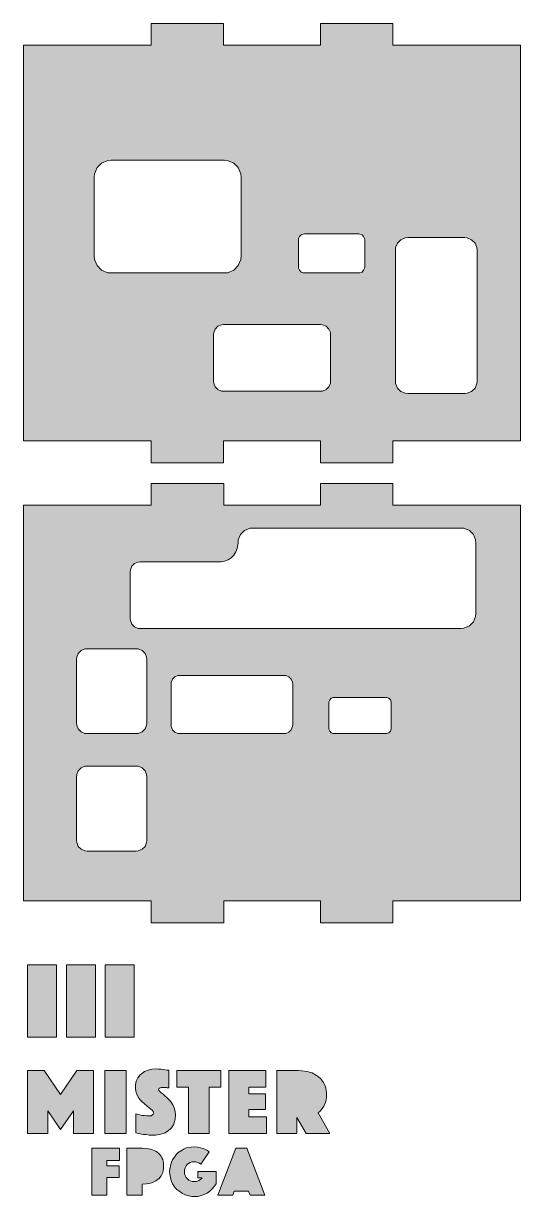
# Model space of a CAD drawing. Header units: millimetres. Extents: x 7 to 203, y 6 to 291.
# Drawn here: x 134.7 to 203.3, y 128.8 to 290.5 of the extents above; entities that cross this region are included whole.
import ezdxf

# ---------------------------------------------------------------- set-up
doc = ezdxf.new("R2010")
doc.units = ezdxf.units.MM
doc.header["$MEASUREMENT"] = 0
doc.layers.add('_U+5716_U+5C64 1', color=7, linetype='Continuous')

# ---------------------------------------------------------------- blocks, each defined once
blk = doc.blocks.new('block 2')
at = {"layer": '_U+5716_U+5C64 1', "true_color": 0x5a7cba}
h = blk.add_hatch(color=163, dxfattribs=at)
h.paths.add_polyline_path([(185.62, 287.51), (203.26, 287.51), (203.26, 232.94), (185.62, 232.94), (185.62, 229.93), (175.63, 229.93), (175.63, 232.94), (162.28, 232.94), (162.28, 229.93), (152.29, 229.93), (152.29, 232.94), (134.66, 232.94), (134.66, 287.51), (152.29, 287.51), (152.29, 290.51), (162.28, 290.51), (162.28, 287.51), (175.63, 287.51), (175.63, 290.51), (185.62, 290.51)])
h.paths.add_polyline_path([(195.55, 239.5), (195.89, 239.52), (196.5, 239.78), (196.97, 240.24), (197.22, 240.86), (197.25, 241.19), (197.25, 259.29), (197.22, 259.63), (196.97, 260.24), (196.5, 260.69), (195.89, 260.94), (195.55, 260.98), (187.68, 260.98), (187.32, 260.94), (186.73, 260.69), (186.26, 260.24), (186.01, 259.63), (185.98, 259.29), (185.98, 241.19), (186.01, 240.86), (186.26, 240.24), (186.73, 239.78), (187.32, 239.52), (187.68, 239.5)])
h.paths.add_polyline_path([(175.66, 239.8), (175.93, 239.82), (176.42, 240.03), (176.8, 240.39), (177.01, 240.9), (177.03, 241.17), (177.03, 247.61), (177.01, 247.88), (176.8, 248.37), (176.42, 248.75), (175.93, 248.96), (175.66, 248.98), (162.28, 248.98), (161.98, 248.96), (161.49, 248.75), (161.11, 248.37), (160.92, 247.88), (160.9, 247.61), (160.9, 241.17), (160.92, 240.9), (161.11, 240.39), (161.49, 240.03), (161.98, 239.82), (162.28, 239.8)])
h.paths.add_polyline_path([(162.36, 256.12), (162.83, 256.14), (163.67, 256.5), (164.29, 257.13), (164.65, 257.98), (164.69, 258.45), (164.69, 269.32), (164.65, 269.79), (164.29, 270.64), (163.67, 271.25), (162.83, 271.61), (162.36, 271.65), (146.76, 271.65), (146.28, 271.61), (145.45, 271.25), (144.82, 270.64), (144.46, 269.79), (144.43, 269.32), (144.43, 258.45), (144.46, 257.98), (144.82, 257.13), (145.45, 256.5), (146.28, 256.14), (146.76, 256.12)])
h.paths.add_polyline_path([(180.95, 256.12), (181.09, 256.12), (181.39, 256.24), (181.6, 256.48), (181.73, 256.75), (181.75, 256.92), (181.75, 260.69), (181.73, 260.86), (181.6, 261.13), (181.39, 261.37), (181.09, 261.47), (180.95, 261.49), (173.43, 261.49), (173.26, 261.47), (172.97, 261.37), (172.76, 261.13), (172.63, 260.86), (172.63, 260.69), (172.63, 256.92), (172.63, 256.75), (172.76, 256.48), (172.97, 256.24), (173.26, 256.12), (173.43, 256.12)])
h = blk.add_hatch(color=163, dxfattribs=at)
h.paths.add_polyline_path([(162.3, 166.52), (152.29, 166.52), (152.29, 169.52), (134.66, 169.52), (134.66, 224.09), (152.29, 224.09), (152.29, 227.1), (162.3, 227.1), (162.3, 224.09), (175.63, 224.09), (175.63, 227.1), (185.65, 227.1), (185.65, 224.09), (203.26, 224.09), (203.26, 169.52), (185.65, 169.52), (185.65, 166.52), (175.63, 166.52), (175.63, 169.52), (162.3, 169.52)])
h.paths.add_polyline_path([(150.21, 176.4), (150.51, 176.42), (151.04, 176.66), (151.44, 177.04), (151.65, 177.57), (151.67, 177.86), (151.67, 186.65), (151.65, 186.94), (151.44, 187.47), (151.04, 187.88), (150.51, 188.09), (150.21, 188.11), (143.44, 188.11), (143.14, 188.09), (142.64, 187.88), (142.23, 187.47), (142.02, 186.94), (142, 186.65), (142, 177.86), (142.02, 177.57), (142.23, 177.04), (142.64, 176.66), (143.14, 176.42), (143.44, 176.4)])
h.paths.add_polyline_path([(150.21, 192.6), (150.51, 192.62), (151.04, 192.83), (151.44, 193.23), (151.65, 193.74), (151.67, 194.03), (151.67, 202.84), (151.65, 203.14), (151.44, 203.64), (151.04, 204.05), (150.51, 204.26), (150.21, 204.28), (143.44, 204.28), (143.14, 204.26), (142.64, 204.05), (142.23, 203.64), (142.02, 203.14), (142, 202.84), (142, 194.03), (142.02, 193.74), (142.23, 193.23), (142.64, 192.83), (143.14, 192.62), (143.44, 192.6)])
h.paths.add_polyline_path([(170.62, 192.6), (170.85, 192.6), (171.29, 192.79), (171.61, 193.12), (171.8, 193.55), (171.82, 193.8), (171.82, 199.41), (171.8, 199.67), (171.61, 200.09), (171.29, 200.41), (170.85, 200.6), (170.62, 200.62), (156.2, 200.62), (155.97, 200.6), (155.53, 200.41), (155.21, 200.09), (155.02, 199.67), (155.02, 199.41), (155.02, 193.8), (155.02, 193.55), (155.21, 193.12), (155.53, 192.79), (155.97, 192.6), (156.2, 192.6)])
h.paths.add_polyline_path([(184.65, 192.6), (184.82, 192.6), (185.07, 192.7), (185.29, 192.91), (185.39, 193.19), (185.41, 193.34), (185.41, 196.83), (185.39, 196.98), (185.29, 197.25), (185.07, 197.46), (184.82, 197.57), (184.65, 197.59), (177.54, 197.59), (177.39, 197.57), (177.14, 197.46), (176.93, 197.25), (176.82, 196.98), (176.8, 196.83), (176.8, 193.34), (176.82, 193.19), (176.93, 192.91), (177.14, 192.7), (177.39, 192.6), (177.54, 192.6)])
h.paths.add_polyline_path([(195, 207.07), (195.42, 207.12), (196.19, 207.43), (196.74, 207.98), (197.05, 208.75), (197.08, 209.17), (197.08, 218.86), (197.05, 219.29), (196.74, 220.03), (196.19, 220.6), (195.42, 220.92), (195, 220.94), (166.34, 220.94), (165.92, 220.92), (165.18, 220.6), (164.61, 220.03), (164.29, 219.29), (164.27, 218.86), (164.25, 218.61), (164.14, 218.1), (163.95, 217.64), (163.67, 217.21), (163.51, 217.02), (163.31, 216.85), (162.89, 216.56), (162.4, 216.37), (161.92, 216.26), (161.66, 216.26), (150.76, 216.26), (150.49, 216.24), (150, 216.03), (149.62, 215.67), (149.41, 215.16), (149.39, 214.88), (149.39, 208.45), (149.41, 208.17), (149.62, 207.69), (150, 207.31), (150.49, 207.09), (150.76, 207.07)])
for points in [[(135.23, 160.7), (139.23, 160.7), (139.23, 150.71), (135.23, 150.71)], [(140.58, 160.7), (144.58, 160.7), (144.58, 150.71), (140.58, 150.71)], [(145.94, 160.7), (149.92, 160.7), (149.92, 150.71), (145.94, 150.71)]]:
    blk.add_hatch(color=163, dxfattribs=at).paths.add_polyline_path(points)
h = blk.add_hatch(color=163, dxfattribs=at)
h.paths.add_polyline_path([(159.12, 133.22), (158.93, 133.37), (158.68, 133.46), (158.43, 133.52), (158.17, 133.54), (157.9, 133.52), (157.64, 133.43), (157.43, 133.33), (157.24, 133.16), (157.09, 132.97), (156.96, 132.71), (156.9, 132.46), (156.88, 132.19), (156.9, 131.89), (156.99, 131.64), (157.11, 131.38), (157.28, 131.19), (157.47, 131.02), (157.71, 130.92), (157.96, 130.83), (158.23, 130.81), (158.55, 130.83), (158.85, 130.96), (159.1, 131.11), (159.31, 131.34), (158.72, 131.34), (158.72, 132.19), (161.24, 132.19), (161.24, 130.53), (160.99, 130.15), (160.69, 129.82), (160.37, 129.5), (159.99, 129.24), (159.61, 129.03), (159.17, 128.88), (158.72, 128.78), (158.23, 128.76), (157.9, 128.78), (157.24, 128.9), (156.92, 129.03), (156.61, 129.16), (156.08, 129.54), (155.82, 129.75), (155.61, 129.98), (155.23, 130.53), (155.1, 130.83), (154.98, 131.15), (154.85, 131.83), (154.83, 132.19), (154.85, 132.52), (154.98, 133.18), (155.08, 133.5), (155.21, 133.82), (155.57, 134.34), (155.78, 134.6), (156.01, 134.81), (156.54, 135.17), (156.84, 135.32), (157.13, 135.45), (157.79, 135.57), (158.15, 135.59), (158.66, 135.57), (159.08, 135.49), (159.46, 135.36), (159.76, 135.23), (160.06, 135.09), (160.29, 134.9)])
h.paths.add_polyline_path([(147.93, 135.42), (147.93, 133.73), (146.17, 133.73), (146.17, 133.01), (147.88, 133.01), (147.88, 131.38), (146.17, 131.38), (146.17, 128.93), (144.1, 128.93), (144.1, 135.42)])
h.paths.add_polyline_path([(151.02, 135.42), (151.63, 135.4), (152.18, 135.3), (152.46, 135.21), (152.92, 135), (153.13, 134.87), (153.32, 134.7), (153.64, 134.32), (153.77, 134.11), (153.87, 133.86), (153.98, 133.29), (154, 132.95), (153.98, 132.63), (153.87, 132.06), (153.77, 131.8), (153.64, 131.59), (153.32, 131.19), (153.13, 131.04), (152.92, 130.92), (152.46, 130.68), (152.18, 130.62), (151.63, 130.51), (151.02, 130.47), (151.02, 128.93), (148.94, 128.93), (148.94, 135.42)])
h.paths.add_polyline_path([(165.5, 135.42), (167.97, 128.93), (165.92, 128.93), (165.71, 129.52), (163.74, 129.52), (163.53, 128.93), (161.47, 128.93), (163.95, 135.42)])
h.paths.add_polyline_path([(150.15, 140.14), (150.42, 140.06), (150.74, 140.02), (151.02, 139.95), (151.33, 139.91), (151.65, 139.87), (151.99, 139.87), (152.27, 139.89), (152.56, 140.1), (152.6, 140.31), (152.56, 140.48), (152.41, 140.65), (152.22, 140.82), (151.95, 141.03), (151.67, 141.27), (151.36, 141.52), (151.04, 141.8), (150.76, 142.11), (150.49, 142.47), (150.3, 142.87), (150.21, 143.09), (150.13, 143.57), (150.11, 143.85), (150.13, 144.15), (150.23, 144.67), (150.34, 144.93), (150.45, 145.14), (150.76, 145.54), (150.95, 145.69), (151.36, 145.99), (151.86, 146.18), (152.39, 146.3), (152.99, 146.35), (153.3, 146.33), (153.6, 146.3), (153.92, 146.26), (154.17, 146.24), (154.45, 146.2), (154.72, 146.18), (154.72, 143.74), (154.62, 143.74), (154.49, 143.76), (154.38, 143.79), (154.26, 143.79), (154.13, 143.81), (153.98, 143.81), (153.9, 143.81), (153.79, 143.79), (153.68, 143.79), (153.58, 143.76), (153.47, 143.72), (153.39, 143.68), (153.32, 143.59), (153.3, 143.49), (153.35, 143.38), (153.49, 143.23), (153.68, 143.07), (153.92, 142.87), (154.17, 142.64), (154.47, 142.39), (154.76, 142.09), (155.04, 141.75), (155.27, 141.39), (155.46, 140.97), (155.61, 140.5), (155.63, 139.98), (155.61, 139.42), (155.46, 138.92), (155.36, 138.66), (155.08, 138.22), (154.89, 138.05), (154.68, 137.86), (154.19, 137.56), (153.92, 137.46), (153.6, 137.35), (152.9, 137.24), (152.5, 137.24), (152.01, 137.24), (151.57, 137.29), (151.17, 137.33), (150.83, 137.39), (150.47, 137.46), (150.15, 137.54)])
h.paths.add_polyline_path([(139.78, 142.81), (142.02, 146.13), (144.31, 146.13), (144.31, 137.46), (141.56, 137.46), (141.56, 140.59), (139.78, 137.99), (138, 140.59), (138, 137.46), (135.23, 137.46), (135.23, 146.13), (137.51, 146.13)])
h.paths.add_polyline_path([(148.82, 146.13), (148.82, 137.46), (145.87, 137.46), (145.87, 146.13)])
h.paths.add_polyline_path([(168.1, 146.13), (168.1, 143.85), (165.75, 143.85), (165.75, 142.9), (168.06, 142.9), (168.06, 140.74), (165.75, 140.74), (165.75, 139.74), (168.18, 139.74), (168.18, 137.46), (163, 137.46), (163, 146.13)])
h.paths.add_polyline_path([(161.9, 146.13), (161.9, 143.85), (160.29, 143.85), (160.29, 137.46), (157.43, 137.46), (157.43, 143.85), (155.82, 143.85), (155.82, 146.13)])
h.paths.add_polyline_path([(172.61, 146.13), (173.01, 146.11), (173.79, 146.01), (174.15, 145.9), (174.49, 145.8), (175.1, 145.46), (175.38, 145.27), (175.63, 145.03), (176.04, 144.5), (176.18, 144.21), (176.33, 143.87), (176.46, 143.15), (176.48, 142.75), (176.48, 142.43), (176.37, 141.88), (176.29, 141.65), (176.12, 141.22), (175.89, 140.89), (175.63, 140.57), (175.32, 140.31), (176.93, 137.46), (173.69, 137.46), (172.4, 139.66), (172.4, 137.46), (169.62, 137.46), (169.62, 146.13)])
at = {"layer": '_U+5716_U+5C64 1', "lineweight": 0}
for points in [[(185.62, 287.51), (203.26, 287.51), (203.26, 232.94), (185.62, 232.94), (185.62, 229.93), (175.63, 229.93), (175.63, 232.94), (162.28, 232.94), (162.28, 229.93), (152.29, 229.93), (152.29, 232.94), (134.66, 232.94), (134.66, 287.51), (152.29, 287.51), (152.29, 290.51), (162.28, 290.51), (162.28, 287.51), (175.63, 287.51), (175.63, 290.51), (185.62, 290.51), (185.62, 287.51)], [(162.36, 256.12), (162.83, 256.14), (163.67, 256.5), (164.29, 257.13), (164.65, 257.98), (164.69, 258.45), (164.69, 269.32), (164.65, 269.79), (164.29, 270.64), (163.67, 271.25), (162.83, 271.61), (162.36, 271.65), (146.76, 271.65), (146.28, 271.61), (145.45, 271.25), (144.82, 270.64), (144.46, 269.79), (144.43, 269.32), (144.43, 258.45), (144.46, 257.98), (144.82, 257.13), (145.45, 256.5), (146.28, 256.14), (146.76, 256.12), (162.36, 256.12)], [(180.95, 256.12), (181.09, 256.12), (181.39, 256.24), (181.6, 256.48), (181.73, 256.75), (181.75, 256.92), (181.75, 260.69), (181.73, 260.86), (181.6, 261.13), (181.39, 261.37), (181.09, 261.47), (180.95, 261.49), (173.43, 261.49), (173.26, 261.47), (172.97, 261.37), (172.76, 261.13), (172.63, 260.86), (172.63, 260.69), (172.63, 256.92), (172.63, 256.75), (172.76, 256.48), (172.97, 256.24), (173.26, 256.12), (173.43, 256.12), (180.95, 256.12)], [(195.55, 239.5), (195.89, 239.52), (196.5, 239.78), (196.97, 240.24), (197.22, 240.86), (197.25, 241.19), (197.25, 259.29), (197.22, 259.63), (196.97, 260.24), (196.5, 260.69), (195.89, 260.94), (195.55, 260.98), (187.68, 260.98), (187.32, 260.94), (186.73, 260.69), (186.26, 260.24), (186.01, 259.63), (185.98, 259.29), (185.98, 241.19), (186.01, 240.86), (186.26, 240.24), (186.73, 239.78), (187.32, 239.52), (187.68, 239.5), (195.55, 239.5)], [(175.66, 239.8), (175.93, 239.82), (176.42, 240.03), (176.8, 240.39), (177.01, 240.9), (177.03, 241.17), (177.03, 247.61), (177.01, 247.88), (176.8, 248.37), (176.42, 248.75), (175.93, 248.96), (175.66, 248.98), (162.28, 248.98), (161.98, 248.96), (161.49, 248.75), (161.11, 248.37), (160.92, 247.88), (160.9, 247.61), (160.9, 241.17), (160.92, 240.9), (161.11, 240.39), (161.49, 240.03), (161.98, 239.82), (162.28, 239.8), (175.66, 239.8)], [(162.3, 166.52), (152.29, 166.52), (152.29, 169.52), (134.66, 169.52), (134.66, 224.09), (152.29, 224.09), (152.29, 227.1), (162.3, 227.1), (162.3, 224.09), (175.63, 224.09), (175.63, 227.1), (185.65, 227.1), (185.65, 224.09), (203.26, 224.09), (203.26, 169.52), (185.65, 169.52), (185.65, 166.52), (175.63, 166.52), (175.63, 169.52), (162.3, 169.52), (162.3, 166.52)], [(195, 207.07), (195.42, 207.12), (196.19, 207.43), (196.74, 207.98), (197.05, 208.75), (197.08, 209.17), (197.08, 218.86), (197.05, 219.29), (196.74, 220.03), (196.19, 220.6), (195.42, 220.92), (195, 220.94), (166.34, 220.94), (165.92, 220.92), (165.18, 220.6), (164.61, 220.03), (164.29, 219.29), (164.27, 218.86), (164.27, 218.86), (164.25, 218.61), (164.14, 218.1), (163.95, 217.64), (163.67, 217.21), (163.51, 217.02), (163.31, 216.85), (162.89, 216.56), (162.4, 216.37), (161.92, 216.26), (161.66, 216.26), (150.76, 216.26), (150.49, 216.24), (150, 216.03), (149.62, 215.67), (149.41, 215.16), (149.39, 214.88), (149.39, 208.45), (149.41, 208.17), (149.62, 207.69), (150, 207.31), (150.49, 207.09), (150.76, 207.07), (195, 207.07)], [(150.21, 192.6), (150.51, 192.62), (151.04, 192.83), (151.44, 193.23), (151.65, 193.74), (151.67, 194.03), (151.67, 202.84), (151.65, 203.14), (151.44, 203.64), (151.04, 204.05), (150.51, 204.26), (150.21, 204.28), (143.44, 204.28), (143.14, 204.26), (142.64, 204.05), (142.23, 203.64), (142.02, 203.14), (142, 202.84), (142, 194.03), (142.02, 193.74), (142.23, 193.23), (142.64, 192.83), (143.14, 192.62), (143.44, 192.6), (150.21, 192.6)], [(170.62, 192.6), (170.85, 192.6), (171.29, 192.79), (171.61, 193.12), (171.8, 193.55), (171.82, 193.8), (171.82, 199.41), (171.8, 199.67), (171.61, 200.09), (171.29, 200.41), (170.85, 200.6), (170.62, 200.62), (156.2, 200.62), (155.97, 200.6), (155.53, 200.41), (155.21, 200.09), (155.02, 199.67), (155.02, 199.41), (155.02, 193.8), (155.02, 193.55), (155.21, 193.12), (155.53, 192.79), (155.97, 192.6), (156.2, 192.6), (170.62, 192.6)], [(184.65, 192.6), (184.82, 192.6), (185.07, 192.7), (185.29, 192.91), (185.39, 193.19), (185.41, 193.34), (185.41, 196.83), (185.39, 196.98), (185.29, 197.25), (185.07, 197.46), (184.82, 197.57), (184.65, 197.59), (177.54, 197.59), (177.39, 197.57), (177.14, 197.46), (176.93, 197.25), (176.82, 196.98), (176.8, 196.83), (176.8, 193.34), (176.82, 193.19), (176.93, 192.91), (177.14, 192.7), (177.39, 192.6), (177.54, 192.6), (184.65, 192.6)], [(150.21, 176.4), (150.51, 176.42), (151.04, 176.66), (151.44, 177.04), (151.65, 177.57), (151.67, 177.86), (151.67, 186.65), (151.65, 186.94), (151.44, 187.47), (151.04, 187.88), (150.51, 188.09), (150.21, 188.11), (143.44, 188.11), (143.14, 188.09), (142.64, 187.88), (142.23, 187.47), (142.02, 186.94), (142, 186.65), (142, 177.86), (142.02, 177.57), (142.23, 177.04), (142.64, 176.66), (143.14, 176.42), (143.44, 176.4), (150.21, 176.4)], [(135.23, 160.7), (139.23, 160.7), (139.23, 150.71), (135.23, 150.71), (135.23, 160.7), (135.23, 160.7)], [(140.58, 160.7), (144.58, 160.7), (144.58, 150.71), (140.58, 150.71), (140.58, 160.7), (140.58, 160.7)], [(145.94, 160.7), (149.92, 160.7), (149.92, 150.71), (145.94, 150.71), (145.94, 160.7), (145.94, 160.7)], [(139.78, 142.81), (142.02, 146.13), (144.31, 146.13), (144.31, 137.46), (141.56, 137.46), (141.56, 140.59), (139.78, 137.99), (138, 140.59), (138, 137.46), (135.23, 137.46), (135.23, 146.13), (137.51, 146.13), (139.78, 142.81)], [(148.82, 146.13), (148.82, 137.46), (145.87, 137.46), (145.87, 146.13), (148.82, 146.13)], [(150.15, 140.14), (150.42, 140.06), (150.74, 140.02), (151.02, 139.95), (151.33, 139.91), (151.65, 139.87), (151.99, 139.87), (152.27, 139.89), (152.56, 140.1), (152.6, 140.31), (152.56, 140.48), (152.41, 140.65), (152.22, 140.82), (151.95, 141.03), (151.67, 141.27), (151.36, 141.52), (151.04, 141.8), (150.76, 142.11), (150.49, 142.47), (150.3, 142.87), (150.21, 143.09), (150.13, 143.57), (150.11, 143.85), (150.13, 144.15), (150.23, 144.67), (150.34, 144.93), (150.45, 145.14), (150.76, 145.54), (150.95, 145.69), (151.36, 145.99), (151.86, 146.18), (152.39, 146.3), (152.99, 146.35), (153.3, 146.33), (153.6, 146.3), (153.92, 146.26), (154.17, 146.24), (154.45, 146.2), (154.72, 146.18), (154.72, 143.74), (154.62, 143.74), (154.49, 143.76), (154.38, 143.79), (154.26, 143.79), (154.13, 143.81), (153.98, 143.81), (153.9, 143.81), (153.79, 143.79), (153.68, 143.79), (153.58, 143.76), (153.47, 143.72), (153.39, 143.68), (153.32, 143.59), (153.3, 143.49), (153.35, 143.38), (153.49, 143.23), (153.68, 143.07), (153.92, 142.87), (154.17, 142.64), (154.47, 142.39), (154.76, 142.09), (155.04, 141.75), (155.27, 141.39), (155.46, 140.97), (155.61, 140.5), (155.63, 139.98), (155.61, 139.42), (155.46, 138.92), (155.36, 138.66), (155.08, 138.22), (154.89, 138.05), (154.68, 137.86), (154.19, 137.56), (153.92, 137.46), (153.6, 137.35), (152.9, 137.24), (152.5, 137.24), (152.01, 137.24), (151.57, 137.29), (151.17, 137.33), (150.83, 137.39), (150.47, 137.46), (150.15, 137.54), (150.15, 140.14)], [(161.9, 146.13), (161.9, 143.85), (160.29, 143.85), (160.29, 137.46), (157.43, 137.46), (157.43, 143.85), (155.82, 143.85), (155.82, 146.13), (161.9, 146.13)], [(168.1, 146.13), (168.1, 143.85), (165.75, 143.85), (165.75, 142.9), (168.06, 142.9), (168.06, 140.74), (165.75, 140.74), (165.75, 139.74), (168.18, 139.74), (168.18, 137.46), (163, 137.46), (163, 146.13), (168.1, 146.13)], [(172.61, 146.13), (173.01, 146.11), (173.79, 146.01), (174.15, 145.9), (174.49, 145.8), (175.1, 145.46), (175.38, 145.27), (175.63, 145.03), (176.04, 144.5), (176.18, 144.21), (176.33, 143.87), (176.46, 143.15), (176.48, 142.75), (176.48, 142.43), (176.37, 141.88), (176.29, 141.65), (176.12, 141.22), (175.89, 140.89), (175.63, 140.57), (175.32, 140.31), (176.93, 137.46), (173.69, 137.46), (172.4, 139.66), (172.4, 137.46), (169.62, 137.46), (169.62, 146.13), (172.61, 146.13)], [(147.93, 135.42), (147.93, 133.73), (146.17, 133.73), (146.17, 133.01), (147.88, 133.01), (147.88, 131.38), (146.17, 131.38), (146.17, 128.93), (144.1, 128.93), (144.1, 135.42), (147.93, 135.42)], [(151.02, 135.42), (151.63, 135.4), (152.18, 135.3), (152.46, 135.21), (152.92, 135), (153.13, 134.87), (153.32, 134.7), (153.64, 134.32), (153.77, 134.11), (153.87, 133.86), (153.98, 133.29), (154, 132.95), (153.98, 132.63), (153.87, 132.06), (153.77, 131.8), (153.64, 131.59), (153.32, 131.19), (153.13, 131.04), (152.92, 130.92), (152.46, 130.68), (152.18, 130.62), (151.63, 130.51), (151.02, 130.47), (151.02, 128.93), (148.94, 128.93), (148.94, 135.42), (151.02, 135.42)], [(159.12, 133.22), (158.93, 133.37), (158.68, 133.46), (158.43, 133.52), (158.17, 133.54), (157.9, 133.52), (157.64, 133.43), (157.43, 133.33), (157.24, 133.16), (157.09, 132.97), (156.96, 132.71), (156.9, 132.46), (156.88, 132.19), (156.9, 131.89), (156.99, 131.64), (157.11, 131.38), (157.28, 131.19), (157.47, 131.02), (157.71, 130.92), (157.96, 130.83), (158.23, 130.81), (158.55, 130.83), (158.85, 130.96), (159.1, 131.11), (159.31, 131.34), (158.72, 131.34), (158.72, 132.19), (161.24, 132.19), (161.24, 130.53), (160.99, 130.15), (160.69, 129.82), (160.37, 129.5), (159.99, 129.24), (159.61, 129.03), (159.17, 128.88), (158.72, 128.78), (158.23, 128.76), (157.9, 128.78), (157.24, 128.9), (156.92, 129.03), (156.61, 129.16), (156.08, 129.54), (155.82, 129.75), (155.61, 129.98), (155.23, 130.53), (155.1, 130.83), (154.98, 131.15), (154.85, 131.83), (154.83, 132.19), (154.85, 132.52), (154.98, 133.18), (155.08, 133.5), (155.21, 133.82), (155.57, 134.34), (155.78, 134.6), (156.01, 134.81), (156.54, 135.17), (156.84, 135.32), (157.13, 135.45), (157.79, 135.57), (158.15, 135.59), (158.66, 135.57), (159.08, 135.49), (159.46, 135.36), (159.76, 135.23), (160.06, 135.09), (160.29, 134.9), (159.12, 133.22)], [(165.5, 135.42), (167.97, 128.93), (165.92, 128.93), (165.71, 129.52), (163.74, 129.52), (163.53, 128.93), (161.47, 128.93), (163.95, 135.42), (165.5, 135.42)]]:
    blk.add_lwpolyline(points, dxfattribs=at)

msp = doc.modelspace()

# ---------------------------------------------------------------- block references
at = {"layer": '_U+5716_U+5C64 1'}
msp.add_blockref('block 2', (0, 0), dxfattribs=at)

doc.saveas('drawing.dxf')
